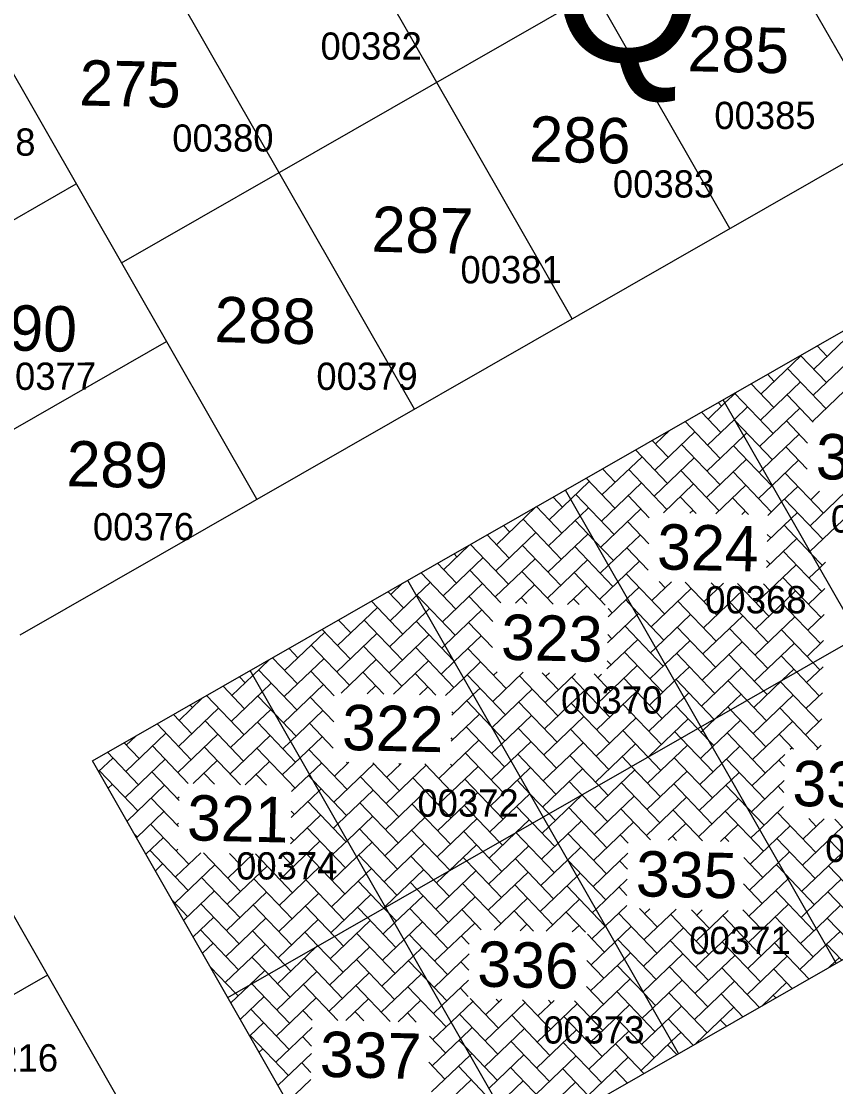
# Model space of a CAD drawing. Header units: metres. Extents: x 245225 to 248406, y 1633796 to 1637634.
# Drawn here: x 245718.1 to 245762.9, y 1636485 to 1636543.6 of the extents above; entities that cross this region are included whole.
import ezdxf
from ezdxf.enums import TextEntityAlignment as Align

# ---------------------------------------------------------------- set-up
doc = ezdxf.new("R2010")
doc.units = ezdxf.units.M
doc.header["$MEASUREMENT"] = 0
doc.layers.add('historique_numero_parcelle', color=7, linetype='Continuous')
doc.layers.add('LIMITES_PARCELLES', color=7, linetype='Continuous', lineweight=0, true_color=0xffffff)
doc.styles.add('Style-FANCY', font='FANCY.shx')
doc.styles.add('Style-WORKING', font='WORKING.shx')

# ---------------------------------------------------------------- blocks, each defined once
blk = doc.blocks.new('$U914_3_1')
at = {"color": 0, "linetype": 'Continuous', "lineweight": 0, "style": 'Style-WORKING'}
blk.add_text('325', height=0.2499, dxfattribs=at).set_placement((6347.1249, 5752.9382))
blk = doc.blocks.new('$U915_3_1')
at = {"color": 0, "linetype": 'Continuous', "lineweight": 0, "style": 'Style-WORKING'}
blk.add_text('334', height=0.2499, dxfattribs=at).set_placement((6347.0377, 5751.1373))
blk = doc.blocks.new('$U916_2_1')
at = {"color": 0, "linetype": 'Continuous', "lineweight": 0, "style": 'Style-WORKING'}
blk.add_text('324', height=0.2499, dxfattribs=at).set_placement((6346.2629, 5752.4216))
blk = doc.blocks.new('$U917_3_1')
at = {"color": 0, "linetype": 'Continuous', "lineweight": 0, "style": 'Style-WORKING'}
blk.add_text('335', height=0.2499, dxfattribs=at).set_placement((6346.1872, 5750.6207))
blk = doc.blocks.new('$U918_3_1')
at = {"color": 0, "linetype": 'Continuous', "lineweight": 0, "style": 'Style-WORKING'}
blk.add_text('323', height=0.2499, dxfattribs=at).set_placement((6345.4155, 5751.9051))
blk = doc.blocks.new('$U919_3_1')
at = {"color": 0, "linetype": 'Continuous', "lineweight": 0, "style": 'Style-WORKING'}
blk.add_text('336', height=0.2499, dxfattribs=at).set_placement((6345.3259, 5750.1041))
blk = doc.blocks.new('$U920_3_1')
at = {"color": 0, "linetype": 'Continuous', "lineweight": 0, "style": 'Style-WORKING'}
blk.add_text('322', height=0.2499, dxfattribs=at).set_placement((6344.5516, 5751.3885))
blk = doc.blocks.new('$U921_3_1')
at = {"color": 0, "linetype": 'Continuous', "lineweight": 0, "style": 'Style-WORKING'}
blk.add_text('337', height=0.2499, dxfattribs=at).set_placement((6344.4707, 5749.588))
blk = doc.blocks.new('$U922_3_1')
at = {"color": 0, "linetype": 'Continuous', "lineweight": 0, "style": 'Style-WORKING'}
blk.add_text('321', height=0.2499, dxfattribs=at).set_placement((6343.7102, 5750.872))
blk = doc.blocks.new('$U941_2_1')
at = {"color": 0, "linetype": 'Continuous', "lineweight": 0, "style": 'Style-WORKING'}
blk.add_text('285', height=0.2499, dxfattribs=at).set_placement((6346.3684, 5755.1659))
blk = doc.blocks.new('$U943_2_1')
at = {"color": 0, "linetype": 'Continuous', "lineweight": 0, "style": 'Style-WORKING'}
blk.add_text('286', height=0.2499, dxfattribs=at).set_placement((6345.5071, 5754.6493))
blk = doc.blocks.new('$U945_2_1')
at = {"color": 0, "linetype": 'Continuous', "lineweight": 0, "style": 'Style-WORKING'}
blk.add_text('287', height=0.2499, dxfattribs=at).set_placement((6344.652, 5754.1331))
blk = doc.blocks.new('$U947_2_1')
at = {"color": 0, "linetype": 'Continuous', "lineweight": 0, "style": 'Style-WORKING'}
blk.add_text('275', height=0.2499, dxfattribs=at).set_placement((6343.0248, 5754.9009))
blk = doc.blocks.new('$U948_2_1')
at = {"color": 0, "linetype": 'Continuous', "lineweight": 0, "style": 'Style-WORKING'}
blk.add_text('288', height=0.2499, dxfattribs=at).set_placement((6343.7981, 5753.6162))
blk = doc.blocks.new('$U949_2_1')
at = {"color": 0, "linetype": 'Continuous', "lineweight": 0, "style": 'Style-WORKING'}
blk.add_text('289', height=0.2499, dxfattribs=at).set_placement((6343.0022, 5752.8048))
blk = doc.blocks.new('$U950_2_1')
at = {"color": 0, "linetype": 'Continuous', "lineweight": 0, "style": 'Style-WORKING'}
blk.add_text('290', height=0.2499, dxfattribs=at).set_placement((6342.4843, 5753.5443))
blk = doc.blocks.new('$U1202_2_1')
at = {"color": 0, "linetype": 'Continuous', "lineweight": 0, "style": 'Style-WORKING'}
blk.add_text('Q', height=0.8, dxfattribs=at).set_placement((6345.6144, 5755.2102))

msp = doc.modelspace()

# ---------------------------------------------------------------- linework, layer by layer
at = {"layer": 'limites_parcelles', "color": 7, "linetype": 'Continuous', "lineweight": 0}
for p, q in [((245723.580441, 1636530.299281), (245784.329875, 1636565.075008)), ((245765.746486, 1636537.153314), (245750.841905, 1636563.189517)), ((245757.067411, 1636532.184795), (245742.16383, 1636558.220975)), ((245748.389359, 1636527.217253), (245733.484755, 1636553.252455)), ((245718.014119, 1636509.828401), (245791.782665, 1636552.056896)), ((245739.710284, 1636522.248734), (245724.806703, 1636548.284913)), ((245721.988144, 1636502.885559), (245795.75669, 1636545.114054)), ((245731.032231, 1636517.281191), (245716.127628, 1636543.316394)), ((245708.07808, 1636527.186528), (245721.09617, 1636534.638319)), ((245761.688213, 1636524.438929), (245763.893028, 1636526.544983)), ((245713.0456, 1636518.507476), (245726.063689, 1636525.959266)), ((245762.423492, 1636525.141273), (245761.872535, 1636525.717043)), ((245758.783054, 1636523.068109), (245760.986869, 1636525.174186)), ((245762.39058, 1636523.70465), (245760.964402, 1636525.197706)), ((245761.6553, 1636523.002306), (245763.860115, 1636525.10836)), ((245729.440957, 1636489.868446), (245790.191391, 1636524.644151)), ((245759.517333, 1636523.770475), (245759.148113, 1636524.158034)), ((245762.357667, 1636522.268027), (245760.25259, 1636524.471819)), ((245759.484421, 1636522.333852), (245758.238957, 1636523.63772)), ((245758.750164, 1636521.632486), (245760.953956, 1636523.737562)), ((245761.62241, 1636521.566683), (245763.827203, 1636523.671737)), ((245771.607002, 1636496.72248), (245756.703421, 1636522.758659)), ((245756.803431, 1636522.583323), (245757.41188, 1636523.163539)), ((245759.451508, 1636520.897229), (245757.346431, 1636523.101022)), ((245761.664414, 1636521.522709), (245760.219677, 1636523.035196)), ((245755.876918, 1636521.698311), (245756.803431, 1636522.583323)), ((245756.611175, 1636522.399678), (245756.422669, 1636522.598047)), ((245757.323744, 1636521.674167), (245758.047798, 1636522.366765)), ((245758.717251, 1636520.195863), (245760.921044, 1636522.300939)), ((245756.545349, 1636519.526432), (245754.606357, 1636521.557375)), ((245756.578262, 1636520.963055), (245755.514513, 1636522.077711)), ((245755.844005, 1636520.261688), (245757.323744, 1636521.674167)), ((245757.351615, 1636521.624516), (245757.313541, 1636521.665398)), ((245759.418595, 1636519.460606), (245757.351615, 1636521.624516)), ((245761.355057, 1636520.375494), (245760.186787, 1636521.599573)), ((245752.937846, 1636518.890891), (245755.142638, 1636520.995945)), ((245752.970759, 1636520.327514), (245753.740785, 1636521.06207)), ((245753.706015, 1636521.028858), (245753.697224, 1636521.038061)), ((245753.673103, 1636519.592235), (245752.789068, 1636520.517725)), ((245755.811092, 1636518.825065), (245757.843081, 1636520.766034)), ((245757.843081, 1636520.766034), (245758.014885, 1636520.930142)), ((245758.883753, 1636518.949722), (245760.888131, 1636520.864316)), ((245753.640213, 1636518.156611), (245751.880912, 1636519.997389)), ((245756.512459, 1636518.090809), (245754.407382, 1636520.294601)), ((245759.385705, 1636518.024983), (245757.280628, 1636520.228775)), ((245761.322145, 1636518.938871), (245760.153874, 1636520.16295)), ((245750.032687, 1636517.52007), (245752.23648, 1636519.625147)), ((245752.904933, 1636517.454268), (245755.109726, 1636519.559322)), ((245755.778179, 1636517.388442), (245757.981972, 1636519.493519)), ((245759.40309, 1636518.041589), (245760.855218, 1636519.427693)), ((245736.892747, 1636476.850357), (245810.661294, 1636519.078851)), ((245750.766967, 1636518.222437), (245750.064623, 1636518.957716)), ((245750.0656, 1636518.956694), (245750.06969, 1636518.960601)), ((245753.6073, 1636516.719988), (245751.502223, 1636518.923781)), ((245756.479546, 1636516.654186), (245754.374469, 1636518.857978)), ((245759.352792, 1636516.58836), (245757.247715, 1636518.792152)), ((245758.684338, 1636518.759239), (245758.883753, 1636518.949722)), ((245762.226038, 1636516.522534), (245760.120961, 1636518.726327)), ((245748.313838, 1636517.284377), (245749.330344, 1636518.25535)), ((245750.734054, 1636516.785814), (245749.155467, 1636518.437403)), ((245749.999774, 1636516.083447), (245752.20359, 1636518.189524)), ((245753.423224, 1636516.544158), (245755.076836, 1636518.123698)), ((245756.29647, 1636516.478333), (245757.949082, 1636518.057896)), ((245758.651426, 1636517.322616), (245759.40309, 1636518.041589)), ((245762.928927, 1636491.753938), (245748.024346, 1636517.79014)), ((245750.701141, 1636515.349191), (245748.596064, 1636517.552983)), ((245752.63858, 1636516.263056), (245751.46931, 1636517.487158)), ((245759.923403, 1636517.132433), (245760.822328, 1636517.99207)), ((245761.490759, 1636515.820191), (245763.44605, 1636517.687897)), ((245761.523672, 1636517.256814), (245762.009427, 1636517.72081)), ((245747.827895, 1636515.415016), (245746.431023, 1636516.877394)), ((245747.126528, 1636516.149273), (245748.313838, 1636517.284377)), ((245747.860808, 1636516.85164), (245747.339178, 1636517.39773)), ((245755.218753, 1636516.503023), (245754.341556, 1636517.421355)), ((245758.091999, 1636516.437197), (245757.214803, 1636517.355529)), ((245759.153354, 1636516.396878), (245759.923403, 1636517.132433)), ((245762.193125, 1636515.085911), (245760.088049, 1636517.289704)), ((245744.220369, 1636514.778476), (245746.398619, 1636516.860132)), ((245747.093615, 1636514.71265), (245748.834151, 1636516.375221)), ((245748.834151, 1636516.375221), (245749.297431, 1636516.818727)), ((245749.966861, 1636514.646824), (245752.170677, 1636516.752901)), ((245754.859847, 1636516.511245), (245755.043923, 1636516.687075)), ((245757.733093, 1636516.44542), (245757.916169, 1636516.621273)), ((245760.44374, 1636516.224277), (245760.789415, 1636516.555447)), ((245761.483412, 1636514.407988), (245763.662661, 1636516.489621)), ((245744.955649, 1636515.480819), (245744.613734, 1636515.837744)), ((245747.794982, 1636513.978393), (245745.689905, 1636516.182186)), ((245749.60934, 1636515.021111), (245748.563151, 1636516.11636)), ((245752.605667, 1636514.826433), (245751.436397, 1636516.050535)), ((245759.120441, 1636514.960254), (245760.44374, 1636516.224277)), ((245761.554576, 1636514.283326), (245760.055136, 1636515.853081)), ((245744.922736, 1636514.044196), (245743.705601, 1636515.318408)), ((245744.187479, 1636513.342852), (245746.392272, 1636515.447906)), ((245747.060725, 1636513.277027), (245749.264518, 1636515.382104)), ((245750.39416, 1636513.650776), (245752.137764, 1636515.316278)), ((245759.087552, 1636513.524631), (245760.756502, 1636515.118824)), ((245759.319879, 1636515.151737), (245759.129397, 1636515.351152)), ((245741.872957, 1636452.046784), (245706.102758, 1636514.533451)), ((245741.315233, 1636513.408655), (245742.728524, 1636514.75864)), ((245744.889823, 1636512.607573), (245742.797445, 1636514.798071)), ((245747.762069, 1636512.54177), (245745.656992, 1636514.745563)), ((245750.635315, 1636512.475945), (245748.530238, 1636514.679737)), ((245750.668228, 1636513.912568), (245749.60934, 1636515.021111)), ((245752.572755, 1636513.38981), (245751.403484, 1636514.613912)), ((245741.28232, 1636511.972032), (245743.486113, 1636514.077109)), ((245742.04949, 1636514.110022), (245741.889289, 1636514.277735)), ((245744.154567, 1636511.906229), (245746.359359, 1636514.011283)), ((245747.027813, 1636511.840404), (245749.231605, 1636513.945481)), ((245762.1273, 1636512.212665), (245760.022223, 1636514.416458)), ((245761.457846, 1636514.383568), (245761.483412, 1636514.407988)), ((245762.160213, 1636513.649288), (245761.554576, 1636514.283326)), ((245742.016577, 1636512.673399), (245740.981156, 1636513.758399)), ((245744.463246, 1636511.583075), (245742.750856, 1636513.375765)), ((245749.933972, 1636513.211201), (245750.39416, 1636513.650776)), ((245750.914496, 1636512.74262), (245752.104851, 1636513.879655)), ((245758.519797, 1636511.577124), (245760.72359, 1636513.682201)), ((245759.286967, 1636513.715114), (245759.096507, 1636513.915529)), ((245761.424956, 1636512.947944), (245762.002749, 1636513.499855)), ((245762.002749, 1636513.499855), (245762.333062, 1636513.815373)), ((245754.249875, 1636486.786418), (245739.346271, 1636512.821598)), ((245741.983664, 1636511.236776), (245740.072, 1636513.238085)), ((245747.336492, 1636511.517249), (245745.624102, 1636513.30994)), ((245750.209738, 1636511.451423), (245748.497348, 1636513.244114)), ((245753.475649, 1636510.973496), (245751.370595, 1636513.178288)), ((245762.094387, 1636510.776042), (245759.989333, 1636512.980834)), ((245739.110418, 1636511.302601), (245738.255711, 1636512.198412)), ((245738.409074, 1636512.037858), (245739.057429, 1636512.65717)), ((245739.825244, 1636511.985408), (245740.579954, 1636512.706312)), ((245741.249407, 1636510.535409), (245743.4532, 1636512.640486)), ((245745.268035, 1636511.564637), (245746.326446, 1636512.57466)), ((245748.141281, 1636511.498811), (245749.198692, 1636512.508858)), ((245749.901059, 1636511.774578), (245750.914496, 1636512.74262)), ((245751.43381, 1636511.833488), (245752.071938, 1636512.443032)), ((245752.740392, 1636510.272152), (245754.945184, 1636512.377206)), ((245752.773305, 1636511.708775), (245753.854214, 1636512.740289)), ((245753.508561, 1636512.410119), (245753.178392, 1636512.755772)), ((245756.347895, 1636510.907693), (245754.615015, 1636512.722859)), ((245755.613638, 1636510.206327), (245757.817431, 1636512.311404)), ((245755.646551, 1636511.64295), (245756.726461, 1636512.674486)), ((245756.380808, 1636512.344316), (245756.051638, 1636512.689946)), ((245759.221141, 1636510.841868), (245757.487261, 1636512.657056)), ((245758.486884, 1636510.140501), (245760.690677, 1636512.245578)), ((245759.254054, 1636512.278491), (245758.923884, 1636512.624144)), ((245761.392044, 1636511.511321), (245762.300149, 1636512.37875)), ((245739.077528, 1636509.866978), (245737.347555, 1636511.678076)), ((245738.376161, 1636510.601235), (245739.825244, 1636511.985408)), ((245741.950774, 1636509.801152), (245739.845697, 1636512.004945)), ((245744.032762, 1636510.562667), (245742.717944, 1636511.939142)), ((245745.899869, 1636511.550162), (245745.59119, 1636511.873317)), ((245748.773115, 1636511.484336), (245748.464436, 1636511.807491)), ((245750.371286, 1636510.818557), (245751.43381, 1636511.833488)), ((245751.710809, 1636511.350016), (245751.337682, 1636511.741665)), ((245756.315005, 1636509.47207), (245754.209928, 1636511.675863)), ((245759.188251, 1636509.406244), (245757.083174, 1636511.610037)), ((245735.470002, 1636509.230437), (245737.674795, 1636511.335491)), ((245738.343249, 1636509.164612), (245740.344558, 1636511.076275)), ((245740.344558, 1636511.076275), (245740.547041, 1636511.269689)), ((245741.38523, 1636509.259964), (245743.420287, 1636511.203863)), ((245750.602402, 1636511.039322), (245750.381661, 1636511.271438)), ((245753.442759, 1636509.537873), (245751.710809, 1636511.350016)), ((245751.954146, 1636510.925332), (245752.039026, 1636511.006409)), ((245762.061497, 1636509.340419), (245759.95642, 1636511.544211)), ((245736.205282, 1636509.932781), (245735.531266, 1636510.638404)), ((245739.044615, 1636508.430355), (245736.939538, 1636510.634148)), ((245741.867043, 1636508.416707), (245739.812784, 1636510.568322)), ((245743.999872, 1636509.127043), (245742.685031, 1636510.502519)), ((245750.338373, 1636509.381934), (245751.954146, 1636510.925332)), ((245752.993819, 1636509.109043), (245754.912272, 1636510.940583)), ((245755.580725, 1636508.769704), (245757.784518, 1636510.874781)), ((245758.453972, 1636508.703878), (245760.657764, 1636510.808955)), ((245761.359131, 1636510.074698), (245762.267236, 1636510.942127)), ((245732.564843, 1636507.859617), (245734.768659, 1636509.965694)), ((245736.172369, 1636508.496158), (245734.622111, 1636510.11809)), ((245735.43709, 1636507.793814), (245737.641905, 1636509.899868)), ((245738.310336, 1636507.727989), (245740.514151, 1636509.834065)), ((245750.569513, 1636509.603698), (245750.348748, 1636509.834815)), ((245753.409846, 1636508.10125), (245751.304769, 1636510.305042)), ((245756.282092, 1636508.035447), (245754.177015, 1636510.239239)), ((245759.155338, 1636507.969621), (245757.050261, 1636510.173414)), ((245761.645643, 1636508.303671), (245759.923507, 1636510.107588)), ((245736.139456, 1636507.059535), (245734.033379, 1636509.26335)), ((245741.216495, 1636509.098786), (245741.38523, 1636509.259964)), ((245741.904567, 1636508.351831), (245743.387397, 1636509.76824)), ((245750.30546, 1636507.945311), (245752.006136, 1636509.570786)), ((245753.514155, 1636508.200887), (245754.879382, 1636509.50496)), ((245755.547813, 1636507.333081), (245757.751628, 1636509.439157)), ((245758.421059, 1636507.267255), (245760.624874, 1636509.373332)), ((245761.326218, 1636508.638075), (245762.234324, 1636509.505504)), ((245733.299123, 1636508.561983), (245732.805822, 1636509.078417)), ((245739.011702, 1636506.993732), (245736.906625, 1636509.197525)), ((245741.884948, 1636506.927906), (245739.779872, 1636509.131699)), ((245744.758195, 1636506.862081), (245742.652118, 1636509.065896)), ((245753.376933, 1636506.664627), (245751.271856, 1636508.868419)), ((245752.707479, 1636508.835529), (245752.993819, 1636509.109043)), ((245756.249179, 1636506.598824), (245754.144102, 1636508.802616)), ((245758.921198, 1636506.743662), (245757.017348, 1636508.736791)), ((245760.737509, 1636507.784335), (245759.890595, 1636508.670965)), ((245730.815315, 1636507.594618), (245731.716239, 1636508.454209)), ((245733.26621, 1636507.12536), (245731.897666, 1636508.558081)), ((245732.53193, 1636506.422994), (245734.735746, 1636508.529071)), ((245735.676199, 1636506.617029), (245737.608992, 1636508.463245)), ((245738.549446, 1636506.551203), (245740.481238, 1636508.397442)), ((245741.183582, 1636507.662163), (245741.904567, 1636508.351831)), ((245741.917861, 1636508.364529), (245741.867043, 1636508.416707)), ((245742.424903, 1636507.443675), (245743.354484, 1636508.331617)), ((245749.769407, 1636506.028086), (245751.973223, 1636508.134163)), ((245750.5366, 1636508.167075), (245750.315835, 1636508.398192)), ((245752.674567, 1636507.398906), (245753.514155, 1636508.200887)), ((245762.028584, 1636507.903796), (245761.645643, 1636508.303671)), ((245729.658684, 1636506.48882), (245730.815315, 1636507.594618)), ((245730.392964, 1636507.191186), (245730.080377, 1636507.518431)), ((245745.571799, 1636481.817876), (245730.667219, 1636507.854078)), ((245733.233297, 1636505.688737), (245731.12822, 1636507.89253)), ((245735.297725, 1636506.469659), (245734.000467, 1636507.826727)), ((245738.017585, 1636506.563388), (245736.873713, 1636507.760901)), ((245740.890831, 1636506.497563), (245739.746959, 1636507.695076)), ((245744.725282, 1636505.425458), (245742.619205, 1636507.629273)), ((245744.022915, 1636506.159737), (245745.699025, 1636507.760768)), ((245744.055828, 1636507.59636), (245744.262402, 1636507.793681)), ((245747.597528, 1636505.359655), (245745.492451, 1636507.563447)), ((245747.630441, 1636506.796278), (245746.732753, 1636507.737085)), ((245746.896161, 1636506.093912), (245748.571271, 1636507.694965)), ((245746.929074, 1636507.530535), (245747.134648, 1636507.727878)), ((245750.470774, 1636505.293829), (245748.365697, 1636507.497622)), ((245750.503687, 1636506.730452), (245749.605, 1636507.671283)), ((245749.80232, 1636507.464709), (245750.007894, 1636507.662052)), ((245754.033469, 1636507.291754), (245754.846469, 1636508.068337)), ((245755.5149, 1636505.896458), (245757.718715, 1636508.002534)), ((245759.975308, 1636507.347678), (245760.591961, 1636507.936709)), ((245761.995671, 1636506.467173), (245760.737509, 1636507.784335)), ((245761.293305, 1636507.201452), (245762.201411, 1636508.068881)), ((245730.360051, 1636505.754563), (245729.172221, 1636506.998095)), ((245731.335651, 1636506.686463), (245731.829587, 1636507.158273)), ((245732.499041, 1636504.987371), (245734.702833, 1636507.092448)), ((245737.112822, 1636506.584116), (245737.576079, 1636507.026622)), ((245739.986069, 1636506.518291), (245740.448325, 1636506.960819)), ((245741.422692, 1636506.485378), (245742.424903, 1636507.443675)), ((245753.34402, 1636505.228004), (245751.238943, 1636507.431796)), ((245752.641654, 1636505.962283), (245754.033469, 1636507.291754)), ((245756.195753, 1636505.183676), (245754.11119, 1636507.365993)), ((245758.013065, 1636506.224326), (245756.984436, 1636507.300168)), ((245758.388146, 1636505.830632), (245759.975308, 1636507.347678)), ((245761.962759, 1636505.03055), (245759.857682, 1636507.234342)), ((245726.752548, 1636505.119022), (245728.045144, 1636506.35274)), ((245730.327138, 1636504.31794), (245728.264088, 1636506.478759)), ((245729.625794, 1636505.053196), (245731.335651, 1636506.686463)), ((245732.024276, 1636505.483375), (245731.095307, 1636506.455907)), ((245735.264812, 1636505.033036), (245733.967554, 1636506.390104)), ((245741.758975, 1636505.402391), (245742.945239, 1636506.535519)), ((245742.945239, 1636506.535519), (245743.321571, 1636506.894994)), ((245743.990025, 1636504.724114), (245746.194818, 1636506.829168)), ((245746.863271, 1636504.658288), (245749.067064, 1636506.763365)), ((245749.736517, 1636504.592463), (245751.94031, 1636506.69754)), ((245752.608764, 1636504.52666), (245754.553805, 1636506.383598)), ((245754.553805, 1636506.383598), (245754.813556, 1636506.631714)), ((245756.305213, 1636505.246186), (245757.685802, 1636506.565911)), ((245758.355256, 1636504.395009), (245760.559048, 1636506.500086)), ((245759.122425, 1636506.532998), (245758.921198, 1636506.743662)), ((245761.260392, 1636505.764829), (245762.168498, 1636506.632258)), ((245726.719636, 1636503.682399), (245728.924428, 1636505.787453)), ((245727.487805, 1636505.820366), (245727.355932, 1636505.958422)), ((245743.968535, 1636504.746612), (245742.586292, 1636506.19265)), ((245747.564615, 1636503.923032), (245745.459538, 1636506.126824)), ((245750.437861, 1636503.857206), (245748.332784, 1636506.060999)), ((245753.311107, 1636503.791381), (245751.20603, 1636505.995173)), ((245755.28762, 1636504.66434), (245754.078277, 1636505.92937)), ((245757.103909, 1636505.704013), (245756.951523, 1636505.863545)), ((245759.089513, 1636505.096375), (245758.013065, 1636506.224326)), ((245761.929846, 1636503.593927), (245759.824769, 1636505.797719)), ((245727.454892, 1636504.383743), (245726.447776, 1636505.438086)), ((245729.592882, 1636503.616573), (245731.796674, 1636505.72165)), ((245733.200384, 1636504.252114), (245732.024276, 1636505.483375)), ((245732.895637, 1636503.961018), (245734.66992, 1636505.655825)), ((245741.726062, 1636503.965768), (245743.288659, 1636505.458371)), ((245741.852036, 1636505.491283), (245741.763144, 1636505.584344)), ((245744.505225, 1636503.810074), (245746.161905, 1636505.392545)), ((245746.830359, 1636503.221665), (245749.034151, 1636505.326742)), ((245749.703605, 1636503.15584), (245751.907397, 1636505.260917)), ((245752.634119, 1636503.144717), (245754.780643, 1636505.195091)), ((245755.593478, 1636504.567309), (245756.305213, 1636505.246186)), ((245756.216267, 1636505.162201), (245756.195753, 1636505.183676)), ((245759.0566, 1636503.659752), (245757.103909, 1636505.704013)), ((245761.227502, 1636504.329206), (245762.135608, 1636505.196634)), ((245727.421979, 1636502.94712), (245725.538643, 1636504.918773)), ((245730.294225, 1636502.881317), (245728.189171, 1636505.086109)), ((245733.167472, 1636502.815491), (245731.062418, 1636505.020284)), ((245735.231899, 1636503.596413), (245733.934664, 1636504.954481)), ((245744.659456, 1636502.552212), (245742.553402, 1636504.757027)), ((245744.692369, 1636503.988835), (245743.968535, 1636504.746612)), ((245747.531702, 1636502.486409), (245745.426648, 1636504.691201)), ((245750.404948, 1636502.420583), (245748.299894, 1636504.625375)), ((245752.562175, 1636503.104354), (245751.173141, 1636504.55955)), ((245755.91377, 1636504.008827), (245755.28762, 1636504.66434)), ((245755.48201, 1636504.460834), (245755.593478, 1636504.567309)), ((245756.113814, 1636503.659153), (245757.65289, 1636505.129288)), ((245758.322343, 1636502.958386), (245760.526136, 1636505.063462)), ((245723.814476, 1636502.311579), (245726.018269, 1636504.416656)), ((245723.847389, 1636503.748202), (245724.37405, 1636504.251271)), ((245726.686723, 1636502.245776), (245728.891515, 1636504.35083)), ((245729.559969, 1636502.17995), (245731.763761, 1636504.285027)), ((245733.415973, 1636503.052862), (245734.637007, 1636504.219202)), ((245741.051953, 1636501.916671), (245743.255746, 1636504.021748)), ((245741.819123, 1636504.05466), (245741.730231, 1636504.147721)), ((245754.379464, 1636504.144004), (245754.045387, 1636504.493747)), ((245756.150441, 1636502.288955), (245754.379464, 1636504.144004)), ((245756.183354, 1636503.725578), (245755.91377, 1636504.008827)), ((245759.023687, 1636502.223129), (245756.918633, 1636504.427921)), ((245760.583114, 1636503.533756), (245759.791879, 1636504.362096)), ((245724.548733, 1636503.012945), (245723.722332, 1636503.8781)), ((245727.262078, 1636501.64344), (245725.283013, 1636503.715312)), ((245730.135324, 1636501.577614), (245728.156259, 1636503.649486)), ((245733.134559, 1636501.378868), (245731.029505, 1636503.58366)), ((245732.466128, 1636503.550748), (245732.895637, 1636503.961018)), ((245736.007805, 1636501.313043), (245733.901751, 1636503.517858)), ((245743.957113, 1636503.287491), (245744.505225, 1636503.810074)), ((245745.024562, 1636502.901941), (245746.128992, 1636503.955922)), ((245746.797446, 1636501.785042), (245749.001238, 1636503.890119)), ((245749.670692, 1636501.719217), (245751.874484, 1636503.824293)), ((245752.542938, 1636501.653414), (245754.74773, 1636503.758468)), ((245755.449097, 1636503.024211), (245756.113814, 1636503.659153)), ((245756.63415, 1636502.750997), (245757.619977, 1636503.692665)), ((245760.399163, 1636503.53797), (245760.493223, 1636503.626839)), ((245761.835786, 1636503.505058), (245762.102695, 1636503.760011)), ((245736.892747, 1636476.850357), (245721.988144, 1636502.885559)), ((245722.326721, 1636502.29565), (245723.11211, 1636503.045858)), ((245724.51582, 1636501.576322), (245722.814199, 1636503.358764)), ((245723.781564, 1636500.874956), (245725.985356, 1636502.980033)), ((245727.52101, 1636501.637508), (245728.858602, 1636502.914207)), ((245730.394256, 1636501.571682), (245731.730848, 1636502.848404)), ((245732.433215, 1636502.114125), (245733.415973, 1636503.052862)), ((245735.305461, 1636502.048322), (245736.10619, 1636502.813183)), ((245736.040718, 1636502.749666), (245735.977223, 1636502.816137)), ((245744.626543, 1636501.115589), (245742.520489, 1636503.320404)), ((245743.9242, 1636501.850868), (245745.024562, 1636502.901941)), ((245747.49879, 1636501.049786), (245745.393736, 1636503.254578)), ((245749.83773, 1636501.544345), (245748.266982, 1636503.188752)), ((245751.654019, 1636502.584018), (245751.140228, 1636503.122927)), ((245753.278195, 1636502.354758), (245752.562175, 1636503.104354)), ((245752.575851, 1636503.090037), (245752.634119, 1636503.144717)), ((245756.117528, 1636500.852332), (245754.012474, 1636503.057124)), ((245758.990774, 1636500.786506), (245756.88572, 1636502.991298)), ((245758.28943, 1636501.521763), (245760.090325, 1636503.242967)), ((245760.075437, 1636502.593137), (245759.758966, 1636502.925473)), ((245724.48293, 1636500.140699), (245722.377853, 1636502.344491)), ((245726.74954, 1636500.708934), (245725.2501, 1636502.278689)), ((245728.698701, 1636501.610527), (245728.123346, 1636502.212863)), ((245733.93531, 1636502.144729), (245734.604095, 1636502.782578)), ((245735.272548, 1636500.611699), (245737.477341, 1636502.716753)), ((245738.880051, 1636501.24724), (245737.413846, 1636502.783225)), ((245738.145794, 1636500.545873), (245740.349587, 1636502.65095)), ((245738.178707, 1636501.982496), (245738.979436, 1636502.747357)), ((245738.912964, 1636502.683863), (245738.850469, 1636502.750312)), ((245741.753297, 1636501.181414), (245740.286093, 1636502.717422)), ((245741.019041, 1636500.480048), (245743.222833, 1636502.585124)), ((245741.78621, 1636502.618037), (245741.697318, 1636502.711098)), ((245745.544898, 1636501.993785), (245746.096079, 1636502.519299)), ((245746.764533, 1636500.348419), (245748.968325, 1636502.453496)), ((245749.637779, 1636500.282594), (245751.841571, 1636502.38767)), ((245753.245282, 1636500.918135), (245751.654019, 1636502.584018)), ((245752.510025, 1636500.216791), (245754.714818, 1636502.321845)), ((245755.416184, 1636501.587588), (245756.63415, 1636502.750997)), ((245757.153464, 1636501.841865), (245757.587064, 1636502.256042)), ((245731.571947, 1636501.544702), (245730.996592, 1636502.147037)), ((245732.949461, 1636501.202061), (245733.93531, 1636502.144729)), ((245734.125768, 1636501.81328), (245733.868838, 1636502.081235)), ((245735.974915, 1636499.877419), (245734.125768, 1636501.81328)), ((245738.847161, 1636499.811617), (245736.742084, 1636502.015409)), ((245741.720407, 1636499.745791), (245739.61533, 1636501.949583)), ((245744.593653, 1636499.679965), (245742.487577, 1636501.883781)), ((245743.891287, 1636500.414245), (245745.544898, 1636501.993785)), ((245746.070004, 1636501.075517), (245745.360823, 1636501.817955)), ((245748.929575, 1636501.024009), (245748.234069, 1636501.752129)), ((245753.212392, 1636499.482511), (245751.107315, 1636501.686304)), ((245755.383271, 1636500.150965), (245757.153464, 1636501.841865)), ((245758.256518, 1636500.08514), (245760.057412, 1636501.806344)), ((245722.846058, 1636501.387517), (245723.079197, 1636501.609235)), ((245723.886707, 1636499.570205), (245725.952443, 1636501.543409)), ((245732.916548, 1636499.765438), (245734.455646, 1636501.236573)), ((245734.455646, 1636501.236573), (245734.571182, 1636501.345955)), ((245735.495296, 1636499.419284), (245737.444428, 1636501.28013)), ((245738.112882, 1636499.10925), (245740.316674, 1636501.214327)), ((245740.986128, 1636499.043425), (245743.18992, 1636501.148501)), ((245743.858374, 1636498.977622), (245746.063166, 1636501.082676)), ((245747.112286, 1636499.984359), (245746.070004, 1636501.075517)), ((245750.372036, 1636500.98396), (245749.83773, 1636501.544345)), ((245756.084638, 1636499.416709), (245753.979561, 1636501.620501)), ((245758.01524, 1636500.337732), (245756.852807, 1636501.554675)), ((245760.042525, 1636501.156514), (245759.726053, 1636501.48885)), ((245726.71665, 1636499.273311), (245725.217187, 1636500.842066)), ((245726.65381, 1636500.809153), (245726.754029, 1636500.904883)), ((245735.942002, 1636498.440796), (245733.835925, 1636500.644612)), ((245738.814248, 1636498.374994), (245736.709171, 1636500.578786)), ((245741.687494, 1636498.309168), (245739.582418, 1636500.51296)), ((245747.104884, 1636499.26834), (245748.935413, 1636501.016873)), ((245750.339146, 1636499.548337), (245748.929575, 1636501.024009)), ((245749.604866, 1636498.845971), (245751.808659, 1636500.951047)), ((245752.477113, 1636498.780168), (245754.681905, 1636500.885222)), ((245755.350359, 1636498.714342), (245757.554151, 1636500.819419)), ((245724.406044, 1636498.662072), (245725.919553, 1636500.107786)), ((245732.883635, 1636498.328815), (245734.538292, 1636499.910332)), ((245733.101669, 1636499.943245), (245732.924862, 1636500.128343)), ((245744.387841, 1636498.42435), (245742.454664, 1636500.447158)), ((245746.20413, 1636499.464023), (245745.32791, 1636500.381332)), ((245747.4659, 1636499.614163), (245747.112286, 1636499.984359)), ((245750.306233, 1636498.111714), (245748.201156, 1636500.315506)), ((245752.70083, 1636498.546983), (245751.074402, 1636500.249681)), ((245755.573077, 1636498.48118), (245753.946648, 1636500.183878)), ((245758.924971, 1636497.91426), (245756.819894, 1636500.118052)), ((245758.957884, 1636499.350883), (245758.01524, 1636500.337732)), ((245758.713473, 1636499.11742), (245760.024499, 1636500.369721)), ((245761.798217, 1636497.848434), (245759.693141, 1636500.052227)), ((245727.290351, 1636497.201627), (245725.184274, 1636499.405443)), ((245726.620897, 1636499.37253), (245726.721116, 1636499.46826)), ((245735.239636, 1636499.175076), (245735.495296, 1636499.419284)), ((245736.015632, 1636498.511128), (245737.411538, 1636499.844507)), ((245738.079969, 1636497.672627), (245740.283784, 1636499.778704)), ((245740.953215, 1636497.606801), (245743.15703, 1636499.712878)), ((245745.292952, 1636498.942755), (245746.030276, 1636499.647052)), ((245747.432987, 1636498.17754), (245746.20413, 1636499.464023)), ((245747.624221, 1636498.360207), (245748.902523, 1636499.58125)), ((245749.571953, 1636497.409347), (245751.775769, 1636499.515424)), ((245753.680573, 1636498.524537), (245754.649015, 1636499.449598)), ((245756.553819, 1636498.458711), (245757.521261, 1636499.383796)), ((245759.233809, 1636498.209264), (245760.394507, 1636499.31797)), ((245761.095851, 1636498.582714), (245762.266753, 1636499.700189)), ((245761.83113, 1636499.285057), (245761.414976, 1636499.719703)), ((245764.671464, 1636497.782609), (245762.851599, 1636499.68679)), ((245724.450017, 1636498.704076), (245724.282002, 1636498.87997)), ((245735.909089, 1636497.004173), (245733.803013, 1636499.207989)), ((245738.781336, 1636496.938371), (245736.676259, 1636499.142163)), ((245741.654582, 1636496.872545), (245739.549505, 1636499.076337)), ((245743.478685, 1636497.904036), (245742.421751, 1636499.010535)), ((245743.825461, 1636497.540999), (245745.292952, 1636498.942755)), ((245745.295997, 1636498.944686), (245745.294997, 1636498.944709)), ((245747.400074, 1636496.740917), (245745.295997, 1636498.944686)), ((245746.73162, 1636498.911796), (245747.104884, 1636499.26834)), ((245750.27332, 1636496.675091), (245748.168243, 1636498.878883)), ((245751.472273, 1636498.362073), (245751.041489, 1636498.813058)), ((245754.136454, 1636498.514093), (245753.913736, 1636498.747255)), ((245758.223605, 1636498.648516), (245758.713473, 1636499.11742)), ((245761.062938, 1636497.146091), (245763.267753, 1636499.252144)), ((245724.92638, 1636497.753916), (245725.886641, 1636498.671163)), ((245732.301587, 1636496.368632), (245734.505379, 1636498.473709)), ((245733.068756, 1636498.506622), (245732.891949, 1636498.69172)), ((245735.206723, 1636497.738453), (245736.015632, 1636498.511128)), ((245736.535968, 1636497.602972), (245737.378625, 1636498.407883)), ((245738.047079, 1636496.237004), (245740.250871, 1636498.342081)), ((245741.621857, 1636496.841286), (245743.124117, 1636498.276255)), ((245743.792571, 1636496.105375), (245745.997364, 1636498.210429)), ((245744.56074, 1636498.243342), (245744.387841, 1636498.42435)), ((245746.698707, 1636497.475173), (245747.624221, 1636498.360207)), ((245748.144557, 1636497.452052), (245748.86961, 1636498.144627)), ((245757.0097, 1636498.448267), (245756.786982, 1636498.681429)), ((245758.190692, 1636497.211893), (245759.233809, 1636498.209264)), ((245761.765305, 1636496.411811), (245759.660228, 1636498.615604)), ((245764.638551, 1636496.345986), (245762.532474, 1636498.549801)), ((245727.257438, 1636495.765004), (245725.151361, 1636497.96882)), ((245726.555094, 1636496.500284), (245727.951, 1636497.833662)), ((245726.587984, 1636497.935907), (245726.688203, 1636498.031637)), ((245730.129684, 1636495.699202), (245728.094962, 1636497.830364)), ((245729.42834, 1636496.434458), (245730.824246, 1636497.767836)), ((245730.162597, 1636497.135825), (245729.531585, 1636497.797451)), ((245733.00293, 1636495.633376), (245730.968208, 1636497.764538)), ((245733.035843, 1636497.069999), (245732.403832, 1636497.731648)), ((245735.876176, 1636495.56755), (245733.7701, 1636497.771366)), ((245735.173833, 1636496.302829), (245736.535968, 1636497.602972)), ((245738.748423, 1636495.501747), (245736.643346, 1636497.70554)), ((245740.75424, 1636496.344028), (245739.516592, 1636497.639714)), ((245742.570552, 1636497.3847), (245742.388838, 1636497.573912)), ((245744.527828, 1636496.806719), (245743.478685, 1636497.904036)), ((245749.539063, 1636495.973724), (245751.459561, 1636497.807218)), ((245758.892059, 1636496.477637), (245757.849777, 1636497.568795)), ((245759.754122, 1636497.300108), (245760.361594, 1636497.881347)), ((245761.030048, 1636495.710467), (245763.23484, 1636497.815521)), ((245725.446716, 1636496.84576), (245725.853728, 1636497.23454)), ((245726.522182, 1636495.06366), (245728.726974, 1636497.168714)), ((245729.395428, 1636494.997835), (245731.59922, 1636497.102912)), ((245732.268674, 1636494.932009), (245734.472466, 1636497.037086)), ((245737.055305, 1636496.694839), (245737.345712, 1636496.97126)), ((245744.494915, 1636495.370096), (245742.570552, 1636497.3847)), ((245747.367161, 1636495.304293), (245745.262084, 1636497.508086)), ((245746.665817, 1636496.03955), (245748.144557, 1636497.452052)), ((245748.171473, 1636497.404423), (245748.13533, 1636497.44226)), ((245750.240407, 1636495.238468), (245748.171473, 1636497.404423)), ((245751.43936, 1636496.92545), (245751.008576, 1636497.376435)), ((245758.157802, 1636495.77627), (245759.754122, 1636497.300108)), ((245760.116709, 1636496.666637), (245759.627315, 1636497.178981)), ((245764.605638, 1636494.909363), (245762.499561, 1636497.113178)), ((245730.096771, 1636494.262578), (245727.991717, 1636496.467371)), ((245732.970017, 1636494.196753), (245730.864963, 1636496.401545)), ((245735.14092, 1636494.866206), (245737.055305, 1636496.694839)), ((245738.095955, 1636494.877528), (245740.217959, 1636496.905458)), ((245740.887412, 1636494.734555), (245743.091205, 1636496.839632)), ((245740.920325, 1636496.171178), (245741.621857, 1636496.841286)), ((245743.759659, 1636494.668752), (245745.964451, 1636496.773806)), ((245746.632905, 1636494.602927), (245748.66487, 1636496.542896)), ((245748.66487, 1636496.542896), (245748.836697, 1636496.708004)), ((245749.704543, 1636494.726607), (245751.426671, 1636496.371595)), ((245758.124889, 1636494.339647), (245760.273459, 1636496.391975)), ((245761.732392, 1636494.975188), (245760.116709, 1636496.666637)), ((245760.273459, 1636496.391975), (245760.328682, 1636496.444724)), ((245761.314131, 1636494.575663), (245763.201928, 1636496.378898)), ((245735.843264, 1636494.130927), (245733.73721, 1636496.335742)), ((245738.028796, 1636494.784041), (245736.610456, 1636496.269917)), ((245739.846107, 1636495.824691), (245739.483702, 1636496.204091)), ((245741.588756, 1636493.999299), (245739.846107, 1636495.824691)), ((245741.621669, 1636495.435922), (245740.75424, 1636496.344028)), ((245744.462002, 1636493.933473), (245742.355948, 1636496.138288)), ((245747.334248, 1636493.86767), (245745.229194, 1636496.072463)), ((245750.207494, 1636493.801845), (245748.10244, 1636496.006637)), ((245751.406447, 1636495.488827), (245750.975687, 1636495.940811)), ((245758.859146, 1636495.041014), (245757.816864, 1636496.132172)), ((245727.224525, 1636494.328381), (245726.383471, 1636495.208876)), ((245727.006702, 1636494.120316), (245728.694061, 1636495.732091)), ((245729.362515, 1636493.561212), (245731.566307, 1636495.666289)), ((245732.235761, 1636493.495386), (245734.439553, 1636495.600463)), ((245735.108007, 1636493.429583), (245737.312799, 1636495.534637)), ((245738.615291, 1636493.969395), (245740.185046, 1636495.468835)), ((245740.854499, 1636493.297932), (245743.058292, 1636495.403009)), ((245744.088738, 1636493.576929), (245745.931538, 1636495.337183)), ((245746.961984, 1636493.511103), (245748.803784, 1636495.271381)), ((245761.699479, 1636493.538565), (245759.594425, 1636495.743357)), ((245764.572725, 1636493.472739), (245762.466671, 1636495.677555)), ((245730.063859, 1636492.825955), (245727.958805, 1636495.030748)), ((245732.937105, 1636492.76013), (245730.832051, 1636494.964922)), ((245735.304351, 1636493.224032), (245733.704297, 1636494.899119)), ((245737.120663, 1636494.264705), (245736.577543, 1636494.833294)), ((245738.014166, 1636494.800381), (245738.095955, 1636494.877528)), ((245738.327707, 1636494.471113), (245738.028796, 1636494.784041)), ((245741.555843, 1636492.562676), (245739.450789, 1636494.767468)), ((245743.381923, 1636493.593122), (245742.323035, 1636494.701665)), ((245746.25417, 1636493.527319), (245745.196282, 1636494.63584)), ((245749.506151, 1636494.537101), (245749.704543, 1636494.726607)), ((245750.224879, 1636493.818451), (245751.393759, 1636494.934972)), ((245753.080741, 1636493.736019), (245752.096092, 1636494.766842)), ((245752.345484, 1636493.034675), (245754.110563, 1636494.720691)), ((245752.378397, 1636494.471298), (245752.67394, 1636494.753603)), ((245755.952987, 1636493.670216), (245754.969338, 1636494.701016)), ((245755.21873, 1636492.96885), (245756.983809, 1636494.654865)), ((245755.251643, 1636494.405473), (245755.547186, 1636494.687778)), ((245758.826233, 1636493.604391), (245757.783974, 1636494.696549)), ((245758.091976, 1636492.903024), (245760.295769, 1636495.008101)), ((245761.833468, 1636493.66753), (245763.169015, 1636494.942275)), ((245727.526039, 1636493.212183), (245728.661148, 1636494.295468)), ((245729.329602, 1636492.124589), (245731.533394, 1636494.229666)), ((245732.202848, 1636492.058763), (245734.406641, 1636494.16384)), ((245735.075094, 1636491.99296), (245737.279887, 1636494.098014)), ((245738.682597, 1636492.628501), (245737.120663, 1636494.264705)), ((245738.71551, 1636494.065124), (245738.327707, 1636494.471113)), ((245739.135627, 1636493.061239), (245740.152133, 1636494.032212)), ((245749.127416, 1636493.461493), (245748.069528, 1636494.570014)), ((245753.047828, 1636492.299396), (245750.942774, 1636494.504188)), ((245755.920074, 1636492.233593), (245753.81502, 1636494.438386)), ((245758.79332, 1636492.167768), (245756.688266, 1636494.37256)), ((245761.666566, 1636492.101942), (245759.561512, 1636494.306734)), ((245760.997135, 1636494.273844), (245761.314131, 1636494.575663)), ((245764.144195, 1636492.450286), (245762.433758, 1636494.240932)), ((245730.030969, 1636491.390332), (245727.925892, 1636493.594125)), ((245732.578906, 1636491.664046), (245730.799138, 1636493.528299)), ((245734.395218, 1636492.704719), (245733.671384, 1636493.462496)), ((245737.981253, 1636493.363758), (245738.615291, 1636493.969395)), ((245740.821587, 1636491.861309), (245743.025379, 1636493.966386)), ((245745.525361, 1636493.544016), (245745.898625, 1636493.90056)), ((245748.397607, 1636493.478213), (245748.770871, 1636493.834758)), ((245749.473238, 1636493.100478), (245750.224879, 1636493.818451)), ((245750.744216, 1636492.910318), (245751.644117, 1636493.768932)), ((245752.312571, 1636491.598052), (245754.517364, 1636493.703106)), ((245755.185817, 1636491.532227), (245757.38961, 1636493.637304)), ((245758.059063, 1636491.466401), (245760.262856, 1636493.571478)), ((245760.964223, 1636492.837221), (245761.833468, 1636493.66753)), ((245762.353781, 1636492.758374), (245763.136102, 1636493.505652)), ((245728.046375, 1636492.304027), (245728.628235, 1636492.858845)), ((245735.810351, 1636492.694304), (245735.304351, 1636493.224032)), ((245738.649707, 1636491.192878), (245736.54463, 1636493.396671)), ((245737.94834, 1636491.927135), (245739.135627, 1636493.061239)), ((245741.522953, 1636491.127052), (245739.417876, 1636493.330845)), ((245742.729721, 1636492.805853), (245742.290123, 1636493.265042)), ((245750.174582, 1636492.365222), (245749.238798, 1636493.345912)), ((245749.440325, 1636491.663855), (245750.744216, 1636492.910318)), ((245753.014938, 1636490.863773), (245750.909861, 1636493.067565)), ((245755.887184, 1636490.79797), (245753.782107, 1636493.001763)), ((245758.76043, 1636490.732144), (245756.655353, 1636492.935937)), ((245761.41875, 1636490.8903), (245759.528599, 1636492.870111)), ((245729.296689, 1636490.687966), (245731.500482, 1636492.793043)), ((245732.169935, 1636490.62214), (245734.279668, 1636492.638348)), ((245734.279668, 1636492.638348), (245734.373728, 1636492.727217)), ((245735.777461, 1636491.258681), (245734.395218, 1636492.704719)), ((245735.042182, 1636490.556337), (245737.246974, 1636492.661391)), ((245739.654964, 1636492.153106), (245740.11922, 1636492.595589)), ((245740.788674, 1636490.424686), (245742.717376, 1636492.266995)), ((245751.264529, 1636492.001162), (245751.611205, 1636492.332309)), ((245752.304202, 1636490.184873), (245754.484451, 1636492.266483)), ((245760.93131, 1636491.400598), (245762.353781, 1636492.758374)), ((245763.236039, 1636491.92995), (245762.400846, 1636492.804309)), ((245731.670773, 1636491.14471), (245730.766225, 1636492.091676)), ((245732.904215, 1636491.324507), (245732.578906, 1636491.664046)), ((245735.744548, 1636489.822058), (245733.638471, 1636492.025873)), ((245738.616794, 1636489.756255), (245736.511717, 1636491.960048)), ((245737.915428, 1636490.490512), (245739.654964, 1636492.153106)), ((245740.429199, 1636490.801018), (245739.384963, 1636491.894222)), ((245742.696808, 1636491.36923), (245742.25721, 1636491.828419)), ((245750.141692, 1636490.929598), (245749.205885, 1636491.909289)), ((245749.407412, 1636490.227232), (245751.264529, 1636492.001162)), ((245755.152905, 1636490.095604), (245757.356697, 1636492.200681)), ((245758.026151, 1636490.029778), (245760.229943, 1636492.134855)), ((245762.539737, 1636491.531794), (245762.873118, 1636491.850241)), ((245762.873118, 1636491.850241), (245763.103189, 1636492.069029)), ((245719.516585, 1636491.101076), (245693.481383, 1636476.196472)), ((245729.854484, 1636490.105037), (245728.48494, 1636491.537781)), ((245728.566711, 1636491.395871), (245728.595345, 1636491.423222)), ((245730.609573, 1636490.536856), (245731.467592, 1636491.357419)), ((245732.871302, 1636489.887883), (245731.670773, 1636491.14471)), ((245732.137022, 1636489.185517), (245734.340838, 1636491.291594)), ((245735.009269, 1636489.119714), (245737.214084, 1636491.225768)), ((245737.882515, 1636489.053889), (245740.08633, 1636491.159965)), ((245752.374434, 1636490.063233), (245750.876948, 1636491.630942)), ((245755.854271, 1636489.361347), (245753.749194, 1636491.56514)), ((245758.694305, 1636489.330291), (245756.62244, 1636491.499314)), ((245760.510594, 1636490.369964), (245759.495687, 1636491.433488)), ((245729.606361, 1636489.578582), (245730.609573, 1636490.536856)), ((245730.762617, 1636490.624374), (245730.733312, 1636490.655053)), ((245732.838389, 1636488.45126), (245730.762617, 1636490.624374)), ((245735.495755, 1636488.611439), (245733.605559, 1636490.58925)), ((245738.369001, 1636488.545613), (245736.478805, 1636490.523425)), ((245741.49004, 1636489.690429), (245740.429199, 1636490.801018)), ((245741.21495, 1636489.427661), (245742.684463, 1636490.830372)), ((245749.374499, 1636488.790609), (245751.578315, 1636490.896686)), ((245752.824538, 1636489.276717), (245754.451561, 1636490.83086)), ((245755.119992, 1636488.658981), (245757.323807, 1636490.765057)), ((245758.869642, 1636489.430302), (245760.197053, 1636490.699232)), ((245729.998056, 1636489.953709), (245729.854484, 1636490.105037)), ((245730.126697, 1636488.670426), (245731.434679, 1636489.920796)), ((245741.457128, 1636488.253806), (245739.352051, 1636490.457599)), ((245742.663895, 1636489.932607), (245742.224297, 1636490.391796)), ((245750.108779, 1636489.492975), (245749.172972, 1636490.472666)), ((245752.949112, 1636487.990527), (245750.844035, 1636490.194319)), ((245752.279659, 1636490.161429), (245752.304202, 1636490.184873)), ((245752.982025, 1636489.42715), (245752.374434, 1636490.063233)), ((245755.821358, 1636487.924724), (245753.716282, 1636490.128516)), ((245757.786149, 1636488.809955), (245756.589528, 1636490.062691)), ((245759.602461, 1636489.850627), (245759.462774, 1636489.996865)), ((245732.10411, 1636487.748894), (245734.307925, 1636489.854971)), ((245735.936639, 1636488.601338), (245737.181171, 1636489.789145)), ((245738.809885, 1636488.535512), (245740.053417, 1636489.723342)), ((245740.755761, 1636488.988063), (245741.21495, 1636489.427661)), ((245741.735286, 1636488.519505), (245742.926663, 1636489.657517)), ((245744.330374, 1636488.187981), (245742.777185, 1636489.812981)), ((245743.595094, 1636487.485637), (245745.799909, 1636489.591691)), ((245743.628007, 1636488.92226), (245744.518728, 1636489.773083)), ((245744.363286, 1636489.624604), (245744.213808, 1636489.780068)), ((245747.20262, 1636488.122178), (245745.650431, 1636489.747155)), ((245746.46834, 1636487.419812), (245748.672156, 1636489.525888)), ((245746.501253, 1636488.856435), (245747.391974, 1636489.707257)), ((245747.235533, 1636489.558801), (245747.087054, 1636489.714243)), ((245750.075866, 1636488.056352), (245748.523677, 1636489.68133)), ((245749.341587, 1636487.353986), (245751.545402, 1636489.460063)), ((245753.344874, 1636488.368561), (245754.418648, 1636489.394237)), ((245755.198547, 1636487.328832), (245757.290894, 1636489.328434)), ((245732.805476, 1636487.014637), (245730.700399, 1636489.21843)), ((245734.079645, 1636488.622876), (245733.572646, 1636489.152627)), ((245736.932378, 1636488.578526), (245736.445892, 1636489.086801)), ((245739.805624, 1636488.5127), (245739.319138, 1636489.020976)), ((245744.297461, 1636486.751358), (245742.191384, 1636488.955173)), ((245747.169707, 1636486.685555), (245745.06463, 1636488.889347)), ((245750.042953, 1636486.619729), (245747.937876, 1636488.823522)), ((245752.916199, 1636486.553904), (245750.811122, 1636488.757696)), ((245752.246746, 1636488.724806), (245752.824538, 1636489.276717)), ((245730.646034, 1636487.762293), (245731.401766, 1636488.484173)), ((245732.07122, 1636486.313271), (245734.070484, 1636488.222981)), ((245740.722848, 1636487.55144), (245741.735286, 1636488.519505)), ((245742.255622, 1636487.611349), (245742.893751, 1636488.220894)), ((245743.562204, 1636486.050014), (245745.766997, 1636488.155068)), ((245752.213833, 1636487.288183), (245753.344874, 1636488.368561)), ((245755.060704, 1636487.249969), (245753.683369, 1636488.691893)), ((245756.878016, 1636488.290618), (245756.556615, 1636488.626068)), ((245732.772563, 1636485.578014), (245730.667487, 1636487.781807)), ((245734.046733, 1636487.186253), (245733.539733, 1636487.716004)), ((245741.424215, 1636486.817183), (245740.534319, 1636487.74881)), ((245740.689958, 1636486.115817), (245742.255622, 1636487.611349)), ((245746.435451, 1636485.984188), (245748.639243, 1636488.089265)), ((245749.308697, 1636485.918363), (245751.512489, 1636488.02344)), ((245753.864188, 1636487.459429), (245754.385735, 1636487.957614)), ((245731.16637, 1636486.854137), (245731.368853, 1636487.04755)), ((245742.530668, 1636487.129923), (245742.158471, 1636487.51855)), ((245744.264548, 1636485.314735), (245742.530668, 1636487.129923)), ((245747.136794, 1636485.248932), (245745.031717, 1636487.452724)), ((245750.01004, 1636485.183106), (245747.904963, 1636487.386899)), ((245752.33626, 1636485.68996), (245750.77821, 1636487.321073)), ((245752.180943, 1636485.85256), (245753.864188, 1636487.459429)), ((245754.152571, 1636486.730632), (245753.650456, 1636487.25527)), ((245732.20602, 1636485.036848), (245734.037571, 1636486.786358)), ((245740.657045, 1636484.679194), (245742.774936, 1636486.702217)), ((245742.774936, 1636486.702217), (245742.860838, 1636486.784271)), ((245743.815608, 1636484.885905), (245745.734084, 1636486.718445)), ((245746.402538, 1636484.547565), (245748.60633, 1636486.652642)), ((245749.275784, 1636484.48174), (245751.479576, 1636486.586817)), ((245734.01382, 1636485.74963), (245733.506843, 1636486.280381)), ((245741.391302, 1636485.38056), (245740.501406, 1636486.312187)), ((245744.231635, 1636483.878112), (245742.125581, 1636486.082927)), ((245747.103882, 1636483.812309), (245744.998828, 1636486.017101)), ((245749.610838, 1636484.130974), (245747.872074, 1636485.951275)), ((245751.427127, 1636485.170646), (245750.74532, 1636485.88545)), ((245732.726356, 1636484.128692), (245734.004658, 1636485.349735)), ((245740.624132, 1636483.242571), (245742.827925, 1636485.347648)), ((245744.334945, 1636483.977772), (245745.701171, 1636485.281822)), ((245746.369625, 1636483.110942), (245748.573417, 1636485.216019))]:
    msp.add_line(p, q, dxfattribs=at)

# ---------------------------------------------------------------- block references
at = {"layer": 'limites_parcelles', "color": 7, "linetype": 'Continuous', "lineweight": 0, "xscale": 10, "yscale": 10, "zscale": 10, "rotation": 358.687592}
for name in ['$U1202_2_1', '$U1202_2_1', '$U1202_2_1', '$U1202_2_1', '$U1202_2_1', '$U1202_2_1', '$U941_2_1', '$U941_2_1', '$U941_2_1', '$U941_2_1', '$U941_2_1', '$U941_2_1', '$U947_2_1', '$U947_2_1', '$U947_2_1', '$U947_2_1', '$U947_2_1', '$U947_2_1', '$U943_2_1', '$U943_2_1', '$U943_2_1', '$U943_2_1', '$U943_2_1', '$U943_2_1', '$U945_2_1', '$U945_2_1', '$U945_2_1', '$U945_2_1', '$U945_2_1', '$U945_2_1', '$U950_2_1', '$U950_2_1', '$U950_2_1', '$U950_2_1', '$U950_2_1', '$U950_2_1', '$U948_2_1', '$U948_2_1', '$U948_2_1', '$U948_2_1', '$U948_2_1', '$U948_2_1', '$U949_2_1', '$U949_2_1', '$U949_2_1', '$U949_2_1', '$U949_2_1', '$U949_2_1', '$U914_3_1', '$U914_3_1', '$U914_3_1', '$U914_3_1', '$U914_3_1', '$U914_3_1', '$U916_2_1', '$U916_2_1', '$U916_2_1', '$U916_2_1', '$U916_2_1', '$U916_2_1', '$U918_3_1', '$U918_3_1', '$U918_3_1', '$U918_3_1', '$U918_3_1', '$U918_3_1', '$U920_3_1', '$U920_3_1', '$U920_3_1', '$U920_3_1', '$U920_3_1', '$U920_3_1', '$U915_3_1', '$U915_3_1', '$U915_3_1', '$U915_3_1', '$U915_3_1', '$U915_3_1', '$U922_3_1', '$U922_3_1', '$U922_3_1', '$U922_3_1', '$U922_3_1', '$U922_3_1', '$U917_3_1', '$U917_3_1', '$U917_3_1', '$U917_3_1', '$U917_3_1', '$U917_3_1', '$U919_3_1', '$U919_3_1', '$U919_3_1', '$U919_3_1', '$U919_3_1', '$U919_3_1', '$U921_3_1', '$U921_3_1', '$U921_3_1', '$U921_3_1', '$U921_3_1', '$U921_3_1']:
    msp.add_blockref(name, (180989.543124, 1580457.839142), dxfattribs=at)

# ---------------------------------------------------------------- texts
at = {"layer": 'historique_numero_parcelle', "color": 92, "linetype": 'Continuous', "lineweight": 0, "style": 'Style-FANCY'}
for s, p in [('00382', (245737.328745, 1636542.221706)), ('00385', (245759.00503, 1636538.407222)), ('00378', (245716.059745, 1636536.931706)), ('00380', (245729.165745, 1636537.161706)), ('00383', (245753.423745, 1636534.631706)), ('00381', (245745.030641, 1636529.917283)), ('00377', (245719.393745, 1636524.052706)), ('00379', (245737.098745, 1636524.052706)), ('00366', (245765.425005, 1636516.204859)), ('00376', (245724.796745, 1636515.773706)), ('00368', (245758.501745, 1636511.753706)), ('00370', (245750.568745, 1636506.233706)), ('00372', (245742.660865, 1636500.570542)), ('00369', (245765.110857, 1636498.079102)), ('00374', (245732.681395, 1636497.11366)), ('00371', (245757.630106, 1636493.010283)), ('00373', (245749.585668, 1636488.08719)), ('00216', (245717.306559, 1636486.54374))]:
    msp.add_text(s, height=1.499994, rotation=0.1323, dxfattribs=at).set_placement(p, align=Align.MIDDLE_CENTER)

doc.saveas('drawing.dxf')
